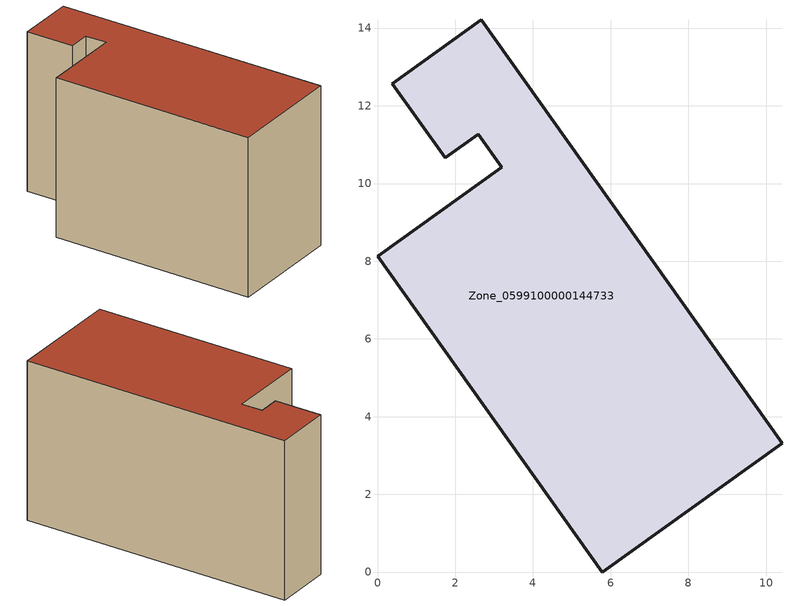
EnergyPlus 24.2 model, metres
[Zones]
Zone_0599100000144733
 floor ground (C_G): 10.41,3.31 5.78,0 0,8.13 3.2,10.42 2.59,11.27 1.74,10.66 0.38,12.57 2.67,14.21 z0
 wall outside (C_F): 2.67,14.21 0.38,12.57 1.74,10.66 2.59,11.27 3.2,10.42 0,8.13 5.78,0 10.41,3.31 2.67,14.21 z0:7.82
 roof outside (C_R): 10.41,3.31 2.67,14.21 0.38,12.57 1.74,10.66 2.59,11.27 3.2,10.42 0,8.13 5.78,0 z7.82
[BUILDING]
Pand.0599100000144733: North Axis=0; Terrain=City; Loads Convergence Tolerance Value=0.04; Temperature Convergence Tolerance Value=0.4; Solar Distribution=FullExterior; Maximum Number of Warmup Days=25; Minimum Number of Warmup Days=1
[Site:Location]
Rotterdam.The.Hague.AP_ZH_NLD Design_Conditions: Latitude=51.96; Longitude=4.45; Time Zone=1; Elevation=-4.5
[SITE:GROUNDTEMPERATURE:BUILDINGSURFACE]
18, 18, 18, 18, 18, 18, 18, 18, 18, 18, 18, 18
[MATERIAL] Thermal Absorptance=0.9; Solar Absorptance=0.7; Visible Absorptance=0.7
Name | Roughness | Thickness | Conductivity | Density | Specific Heat
G.TI.1975-1991 | MediumSmooth | 0.15 | 0.288461 | 540 | 1210
F.TI.1975-1991 | Rough | 0.3 | 0.230769 | 1920 | 840
R.TI.1975-1991 | MediumRough | 0.2 | 0.153846 | 1500 | 1000
[CONSTRUCTION]
C_G: G.TI.1975-1991
C_F: F.TI.1975-1991
C_R: R.TI.1975-1991
[ZONE]
Zone_0599100000144733: Type=1; Multiplier=1; Ceiling Height=Autocalculate; Volume=Autocalculate; Floor Area=autocalculate; Part of Total Floor Area=Yes
[ZONEINFILTRATION:DESIGNFLOWRATE]
Infil_Zone_0599100000144733: Zone or ZoneList or Space or SpaceList=Zone_0599100000144733; Schedule=AlwaysOn; Design Flow Rate Calculation Method=Flow/Area; Flow Rate per Floor Area=0.003; Constant Term Coefficient=1; Temperature Term Coefficient=0; Velocity Term Coefficient=0; Velocity Squared Term Coefficient=0
[HVACTEMPLATE:ZONE:IDEALLOADSAIRSYSTEM]
Zone_0599100000144733: Maximum Heating Supply Air Temperature=50; Minimum Cooling Supply Air Temperature=13; Maximum Heating Supply Air Humidity Ratio=0.0156; Minimum Cooling Supply Air Humidity Ratio=0.0077; Heating Limit=NoLimit; Cooling Limit=NoLimit; Dehumidification Control Type=ConstantSensibleHeatRatio; Cooling Sensible Heat Ratio=0.7; Dehumidification Setpoint=60; Humidification Control Type=None; Humidification Setpoint=30; Outdoor Air Method=None; Outdoor Air Flow Rate per Person=0.00944; Outdoor Air Flow Rate per Zone Floor Area=0; Outdoor Air Flow Rate per Zone=0; Demand Controlled Ventilation Type=None; Outdoor Air Economizer Type=NoEconomizer; Heat Recovery Type=None; Sensible Heat Recovery Effectiveness=0.7; Latent Heat Recovery Effectiveness=0.65
[ZONECONTROL:THERMOSTAT]
ThermostatControl_Zone_0599100000144733: Zone or ZoneList=Zone_0599100000144733; Control Type Schedule=DualSetpointControlType; Control 1=Thermostat_Zone_0599100000144733; Temperature Difference Between Cutout And Setpoint=0
[THERMOSTATSETPOINT:DUALSETPOINT]
Thermostat_Zone_0599100000144733: Heating Setpoint Temperature Schedule=HeatingSetpoint_Zone_0599100000144733; Cooling Setpoint Temperature Schedule=CoolingSetpoint_Zone_0599100000144733
[SCHEDULE:COMPACT]
HeatingSetpoint_Zone_0599100000144733: Through: 12/31, For: AllDays, Until: 24:00, 21
CoolingSetpoint_Zone_0599100000144733: Through: 12/31, For: AllDays, Until: 24:00, 24
DualSetpointControlType: Through: 12/31, For: AllDays, Until: 24:00, 4
AlwaysOn: Through: 12/31, For: AllDays, Until: 24:00, 1
